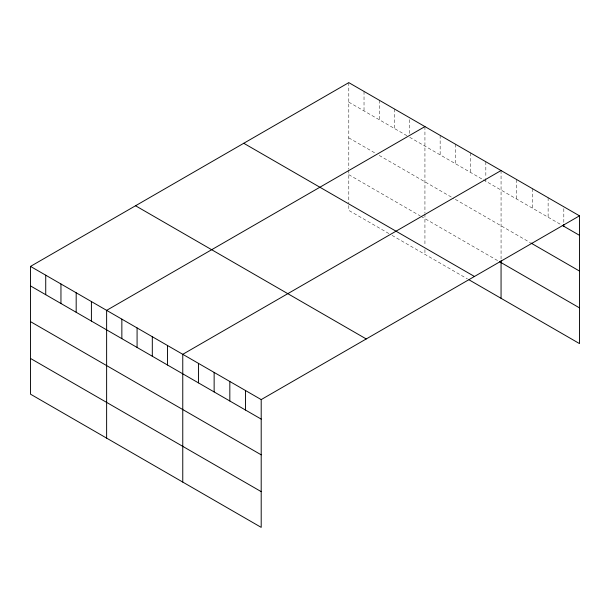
<?xml version="1.0" encoding="UTF-8"?>
<svg xmlns="http://www.w3.org/2000/svg" width="610" height="610" viewBox="0 0 610 610"><rect width="100%" height="100%" fill="white"/><g stroke="black" fill="none" stroke-linecap="round" stroke-linejoin="round"><path stroke-width="0.46" stroke-dasharray="3.05 2.29" d="M348.798 102.144L407.297 135.916M409.707 137.303L482.632 179.409M483.433 179.874L561.459 224.922M348.798 137.868L375.241 153.141M379.252 155.451L453.779 198.479M455.38 199.401L530.082 242.536M348.798 174.681L420.122 215.856M420.923 216.321L497.859 260.737M388.867 233.538L348.798 210.404L348.798 203.824M392.077 235.391L467.405 278.877M563.815 208.628L563.815 223.496M548.123 197.716L548.123 217.221M532.438 188.658L532.438 208.162M516.746 179.599L516.746 199.112M501.062 170.541L501.062 258.907M485.834 161.749L485.834 177.548M485.834 178.471L485.834 181.261M470.607 152.957L470.607 172.47M455.38 144.173L455.38 163.678M440.153 135.382L440.153 154.887M424.934 126.59L424.934 213.111M424.934 214.034L424.934 245.899M424.934 249.658L424.934 254.355M409.707 119.659L409.707 134.52M394.479 109.007L394.479 128.519M379.252 100.215L379.252 119.728M364.025 91.424L364.025 110.936M348.798 82.632L348.798 169.153M348.798 170.076L348.798 202.886"/><path stroke-width="0.91" d="M579.5 215.826L261.202 399.596L261.202 527.368L30.5 394.174L30.5 266.402L348.798 82.632L579.5 215.826L579.5 343.598L469.006 279.807M424.934 126.59L106.628 310.36L106.628 438.125M501.062 170.541L182.764 354.311L182.764 482.083M562.245 225.372L579.5 235.338M530.868 242.986L579.5 271.061M499.46 261.659L579.5 307.875M243.764 143.281L474.458 276.475M135.542 205.761L366.236 338.954M30.5 266.402L261.202 399.596M30.5 285.915L261.202 419.108M30.5 321.638L261.202 454.831M30.5 358.444L261.202 491.637M563.815 224.419L563.815 226.279M501.062 260.744L501.062 298.313M245.51 390.537L245.51 410.05M229.825 381.479L229.825 400.991M214.14 372.428L214.14 391.933M198.448 363.369L198.448 382.874M167.536 345.519L167.536 365.032M152.309 336.728L152.309 356.24M137.082 327.936L137.082 347.448M121.855 319.144L121.855 338.657M91.408 301.569L91.408 321.073M76.181 292.777L76.181 312.282M60.954 283.986L60.954 303.49M45.727 275.194L45.727 294.699"/></g></svg>
